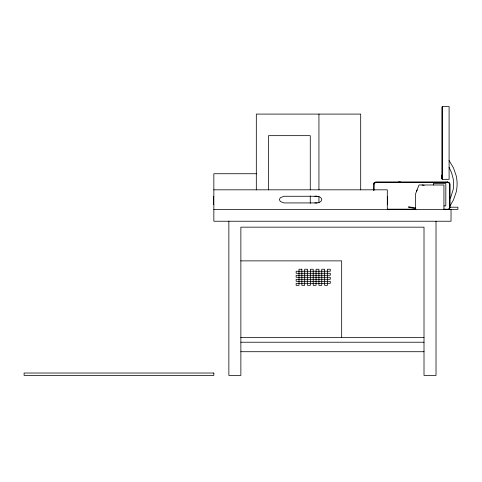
<?xml version="1.0" encoding="UTF-8"?>
<svg xmlns="http://www.w3.org/2000/svg" width="482" height="482" viewBox="0 0 482 482"><rect width="100%" height="100%" fill="white"/><g stroke="black" fill="none" stroke-linecap="round" stroke-linejoin="round"><path stroke-width="0.72" d="M450.453 198.241L453.092 189.89A32.963 32.963 0 0 0 453.092 178.358L451.574 172.731L449.097 167.368M374.351 183.112L374.056 190.39M449.893 206.013L453.484 199.934L456.189 192.071A37.036 37.036 0 0 0 456.189 175.737L453.484 167.881L449.097 160.62M374.261 183.299L375.972 182.455L447.609 182.455A2.03 2.03 0 0 1 448.917 182.943L449.495 184.178L449.495 207.664C449.079 210.327 445.332 208.796 443.681 209.176M442.446 106.558L441.892 107.046L441.892 178.852L442.446 179.334L449.097 179.334L449.097 106.558L442.446 106.558L442.446 179.334M448.923 209.459L450.092 207.7L450.092 184.142L449.344 182.576L447.441 181.937M375.062 182.497L376.062 182.268M314.824 196.264C317.385 195.975 321.247 196.554 321.789 199.596C321.247 202.633 317.385 203.211 314.824 202.922M256.647 173.737L213.845 173.737L213.845 221.232L451.032 221.232L451.032 209.369M447.645 181.937L375.936 181.937L374.146 182.582L373.466 184.528M447.531 182.268L447.7 182.268A2.03 2.03 0 0 1 448.609 182.485M213.845 189.818L387.299 189.818L387.299 209.369M213.845 196.349L213.532 196.349L213.532 204.579L213.845 204.579M317.096 196.264L284.049 196.264L280.349 197.668L279.355 199.596L280.349 201.524L284.049 202.922L317.096 202.922M387.299 196.349L387.618 196.349L387.618 204.579L387.299 204.579M213.532 196.903L213.532 203.832M387.618 196.903L387.618 203.832M443.928 205.916L445.82 205.916L445.82 183.473L433.372 183.473L433.372 184.992M449.646 207.194L457.9 207.194L457.9 209.369L213.845 209.369M387.408 209.176L415.918 209.176M240.783 260.876L341.672 260.876L341.672 337.478M240.783 337.478L424.009 337.478M240.867 342.226L424.009 342.226M240.867 351.715L424.009 351.715M422.051 184.992L424.172 185.311M415.406 207.929L408.441 206.736L408.441 207.308L415.406 208.507M417.105 189.896L416.888 190.456M416.834 190.595L416.617 191.149M449.513 183.515L449.586 183.985M443.928 209.369L443.928 184.992L419.009 184.992L415.406 194.27L415.406 209.369M441.59 175.056L441.59 178.81M436.017 221.232L436.017 375.442L424.009 375.442L424.009 227.161L240.867 227.161L240.867 375.442L228.86 375.442L228.86 221.232M400.488 181.937L398.409 181.937M373.466 183.756L373.466 190.39M360.693 189.86L360.693 114.089L256.316 114.089L256.316 189.86M318.939 114.089L318.939 189.86M318.939 196.608L318.939 202.609M310.269 189.812L310.269 135.659L268.516 135.659L268.516 189.812M310.269 195.825L310.269 203.35M301.834 269.239L298.991 269.239L298.991 285.344L296.141 285.344L296.141 283.332L330.291 283.332L330.291 281.319L296.141 281.319L296.141 279.307L330.291 279.307L330.291 277.295L296.141 277.295L296.141 275.282L330.291 275.282L330.291 273.27L296.141 273.27L296.141 271.258L330.291 271.258L330.291 269.239L327.441 269.239L327.441 285.344L324.597 285.344L324.597 269.239L321.753 269.239L321.753 285.344L318.909 285.344L318.909 269.239L316.059 269.239L316.059 285.344L313.216 285.344L313.216 269.239L310.372 269.239L310.372 285.344L307.522 285.344L307.522 269.239L304.678 269.239L304.678 285.344L301.834 285.344L301.834 269.239M213.845 373.026L24.1 373.026L24.1 375.4L213.845 375.4L213.845 373.026"/></g></svg>
